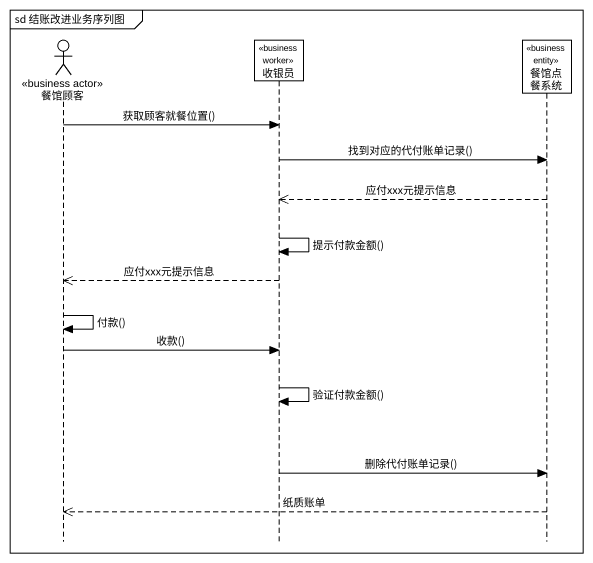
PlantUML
@startuml
mainframe sd 结账改进业务序列图
hide footbox
actor 餐馆顾客 <<business actor>>
participant 收银员 <<business worker>>
participant 餐馆点餐系统 <<business entity>>

餐馆顾客 -> 收银员 : 获取顾客就餐位置()
收银员 -> 餐馆点餐系统 : 找到对应的代付账单记录()
餐馆点餐系统 -->> 收银员 : 应付xxx元提示信息
收银员 -> 收银员 : 提示付款金额()
收银员 -->> 餐馆顾客 : 应付xxx元提示信息
餐馆顾客 -> 餐馆顾客 : 付款()
餐馆顾客 -> 收银员 : 收款()
收银员 -> 收银员 : 验证付款金额()
收银员 -> 餐馆点餐系统 : 删除代付账单记录()
餐馆点餐系统 -->> 餐馆顾客 : 纸质账单
@enduml
